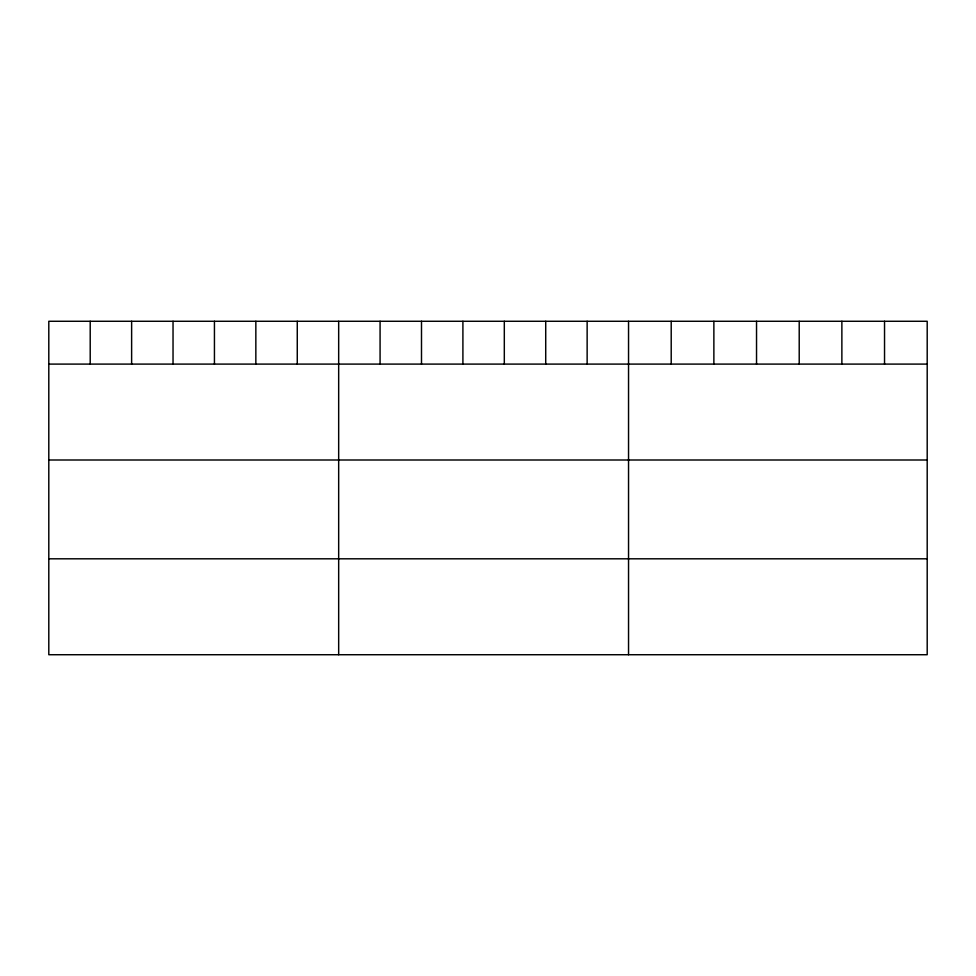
<?xml version="1.0" encoding="UTF-8"?>
<svg xmlns="http://www.w3.org/2000/svg" width="976" height="976" viewBox="0 0 976 976"><rect width="100%" height="100%" fill="white"/><g stroke="black" fill="none" stroke-linecap="round" stroke-linejoin="round"><path stroke-width="1.46" d="M927.2 364.097L927.2 654.725L48.8 654.725L48.8 321.275L927.2 321.275L927.2 364.097L48.8 364.097M48.8 460.001L927.2 460.001M48.8 558.809L927.2 558.809M884.537 321.275L884.537 364.097M841.873 321.275L841.873 364.097M799.21 321.275L799.21 364.097M756.534 321.275L756.534 364.097M713.871 321.275L713.871 364.097M671.207 321.275L671.207 364.097M628.544 321.275L628.544 654.725M587.137 321.275L587.137 364.097M545.718 321.275L545.718 364.097M504.311 321.275L504.311 364.097M462.905 321.275L462.905 364.097M421.498 321.275L421.498 364.097M380.079 321.275L380.079 364.097M338.672 321.275L338.672 654.725M297.265 321.275L297.265 364.097M255.846 321.275L255.846 364.097M214.439 321.275L214.439 364.097M173.033 321.275L173.033 364.097M131.626 321.275L131.626 364.097M90.207 321.275L90.207 364.097"/></g></svg>
